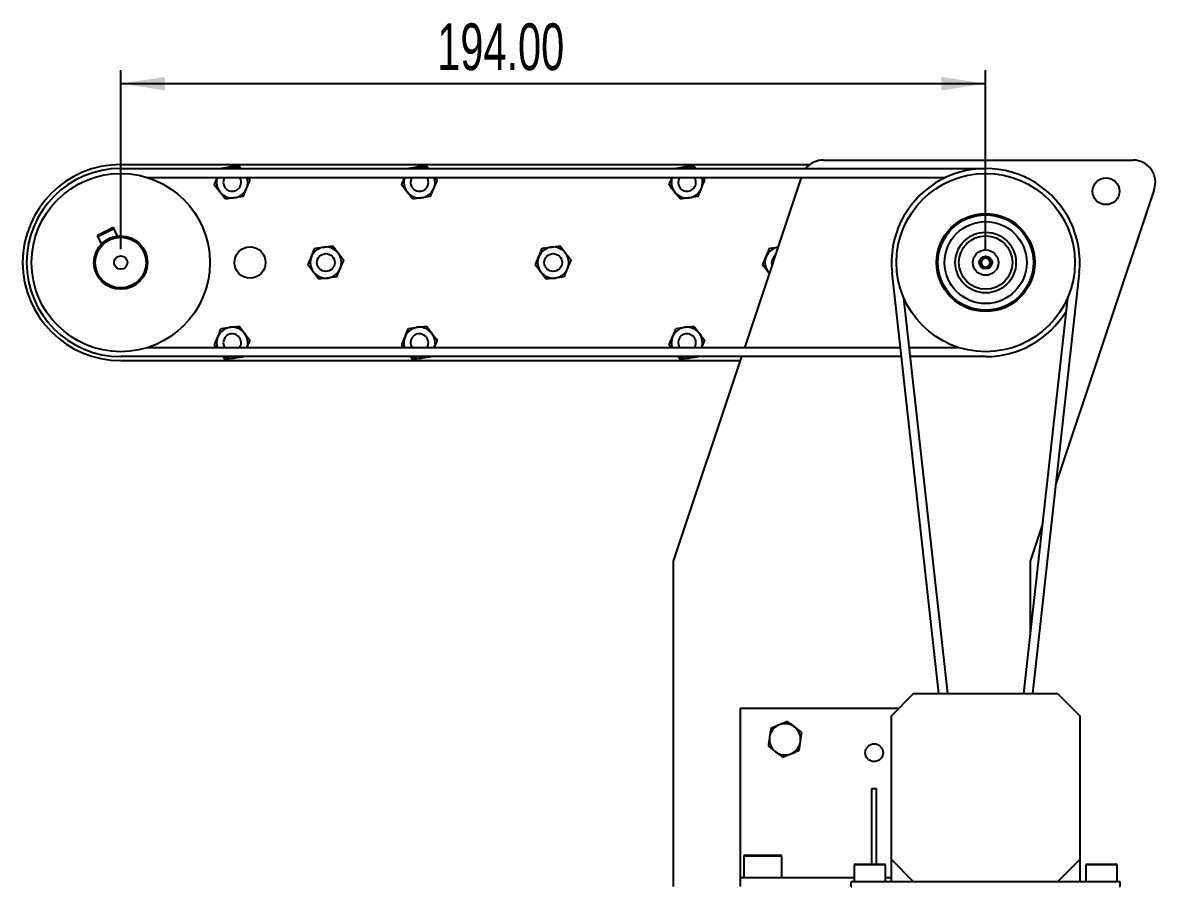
# Model space of a CAD drawing. Header units: millimetres. Extents: x -213 to 452, y 0 to 414.
# Drawn here: x 245.9 to 330.5, y 341.7 to 406.3 of the extents above; entities that cross this region are included whole.
import ezdxf

# ---------------------------------------------------------------- set-up
doc = ezdxf.new("R2010")
doc.units = ezdxf.units.MM
doc.layers.add('BANVE', color=7, linetype='Continuous', lineweight=25)
doc.styles.add('SLDTEXTSTYLE2', font='TXT', dxfattribs={"width": 0.663})
doc.dimstyles.new('SLDDIMSTYLE1', dxfattribs={"dimtxt": 3.5, "dimasz": 3.302, "dimexe": 0, "dimexo": 0.0625, "dimgap": 0.875, "dimtad": 1, "dimlfac": 3, "dimrnd": 1e-09, "dimzin": 4, "dimdsep": 46, "dimtxsty": 'SLDTEXTSTYLE2', "dimsah": 1, "dimcen": 0.09, "dimadec": 0, "dimazin": 1, "dimtfac": 1, "dimtofl": 0, "dimtmove": 0, "dimatfit": 3, "dimfxl": 0, "dimfrac": 2, "dimtolj": 1, "dimtzin": 12, "dimarcsym": 0})

# ---------------------------------------------------------------- blocks, each defined once
blk = doc.blocks.new('_D')
at = {"layer": 'BANVE'}
for p, q in [((253.196, 389.322), (253.196, 402.708)), ((317.862, 389.322), (317.862, 402.708)), ((253.196, 401.708), (317.862, 401.708))]:
    blk.add_line(p, q, dxfattribs=at)
for points in [[(253.196, 401.708), (256.498, 401.2), (256.498, 402.216)], [(317.862, 401.708), (314.56, 402.216), (314.56, 401.2)]]:
    blk.add_solid(points, dxfattribs=at)
at = {"layer": 'BANVE', "insert": (276.861, 406.219), "char_height": 3.5, "attachment_point": 1, "style": 'SLDTEXTSTYLE2'}
blk.add_mtext('194.00', dxfattribs=at)

msp = doc.modelspace()

# ---------------------------------------------------------------- linework, layer by layer
at = {"color": 7, "linetype": 'Continuous', "lineweight": 25}
for p, q in [((253.1955, 395.6558), (304.7301, 395.6558)), ((262.0449, 395.5668), (262.2041, 395.3591)), ((276.0449, 395.5668), (276.2041, 395.3591)), ((296.0449, 395.5668), (296.2041, 395.3591)), ((305.7301, 395.9891), (328.8831, 395.9891)), ((253.1955, 395.3591), (317.8622, 395.3591)), ((255.1621, 394.6924), (314.8726, 394.6924)), ((260.7092, 395.3915), (261.377, 395.4792)), ((262.7153, 394.6924), (262.8645, 394.4978)), ((274.7092, 395.3915), (275.377, 395.4792)), ((276.7153, 394.6924), (276.8645, 394.4978)), ((294.7092, 395.3915), (295.377, 395.4792)), ((296.7153, 394.6924), (296.8645, 394.4978)), ((299.8499, 381.9524), (304.0966, 394.6924)), ((261.0128, 393.078), (260.603, 393.6126)), ((262.3485, 393.2534), (261.6807, 393.1657)), ((275.0128, 393.078), (274.603, 393.6126)), ((276.3485, 393.2534), (275.6807, 393.1657)), ((295.0128, 393.078), (294.603, 393.6126)), ((296.3485, 393.2534), (295.6807, 393.1657)), ((330.4643, 393.7954), (323.0962, 371.6912)), ((252.6422, 390.9489), (251.4467, 390.3586)), ((251.491, 390.269), (252.6865, 390.8593)), ((252.9585, 390.3084), (252.6422, 390.9489)), ((251.763, 389.7181), (251.4467, 390.3586)), ((269.0449, 389.5668), (269.4547, 389.0323)), ((286.0449, 389.5668), (286.4547, 389.0323)), ((267.7092, 389.3915), (268.377, 389.4792)), ((284.7092, 389.3915), (285.377, 389.4792)), ((301.7092, 389.3915), (302.377, 389.4792)), ((301.8622, 388.3224), (301.8997, 388.1018)), ((317.5288, 388.5149), (317.8622, 388.7073)), ((317.5288, 388.13), (317.5288, 388.5149)), ((317.8622, 387.9375), (317.5288, 388.13)), ((317.8622, 388.7073), (318.1955, 388.5149)), ((318.1955, 388.13), (317.8622, 387.9375)), ((318.1955, 388.5149), (318.1955, 388.13)), ((268.0128, 387.078), (267.603, 387.6126)), ((269.3485, 387.2534), (268.6807, 387.1657)), ((285.0128, 387.078), (284.603, 387.6126)), ((286.3485, 387.2534), (285.6807, 387.1657)), ((301.603, 387.6126), (301.6997, 387.5017)), ((301.6962, 387.4911), (301.603, 387.6126)), ((314.3598, 356.0891), (310.8684, 387.5462)), ((324.8559, 387.5462), (321.3646, 356.0891)), ((315.0305, 356.0891), (311.748, 385.6652)), ((323.9764, 385.6652), (320.6938, 356.0891)), ((260.7092, 383.3915), (261.377, 383.4792)), ((262.0449, 383.5668), (262.4547, 383.0323)), ((274.7092, 383.3915), (275.377, 383.4792)), ((276.0449, 383.5668), (276.4547, 383.0323)), ((294.7092, 383.3915), (295.377, 383.4792)), ((296.0449, 383.5668), (296.4547, 383.0323)), ((311.4893, 381.9524), (255.1621, 381.9524)), ((260.3232, 381.9774), (260.1931, 382.1471)), ((274.3232, 381.9774), (274.1931, 382.1471)), ((294.3232, 381.9774), (294.1931, 382.1471)), ((315.8956, 381.9524), (312.16, 381.9524)), ((311.5633, 381.2858), (253.1955, 381.2858)), ((261.0128, 381.078), (260.8666, 381.2687)), ((262.3485, 381.2534), (261.6807, 381.1657)), ((275.0128, 381.078), (274.8666, 381.2687)), ((276.3485, 381.2534), (275.6807, 381.1657)), ((294.5288, 365.9891), (299.6277, 381.2858)), ((295.0128, 381.078), (294.8666, 381.2687)), ((296.3485, 381.2534), (295.6807, 381.1657)), ((317.8622, 381.2858), (312.234, 381.2858)), ((253.1955, 380.9891), (299.5288, 380.9891)), ((322.0906, 368.6744), (321.1955, 365.9891)), ((294.5288, 341.6558), (294.5288, 365.9891)), ((321.1955, 365.9891), (321.1955, 360.6095)), ((310.8122, 354.4224), (312.4788, 356.0891)), ((312.4788, 356.0891), (323.2455, 356.0891)), ((323.2455, 356.0891), (324.9122, 354.4224)), ((299.5288, 354.9891), (311.3788, 354.9891)), ((299.5288, 342.3224), (299.5288, 354.9891)), ((310.8122, 343.6558), (310.8122, 354.4224)), ((324.9122, 354.4224), (324.9122, 343.6558)), ((301.7941, 353.4768), (301.7056, 352.8091)), ((304.1072, 353.1702), (303.5732, 353.5807)), ((303.9302, 351.8347), (304.0187, 352.5025)), ((301.6171, 352.1414), (302.1511, 351.7308)), ((309.3622, 343.3224), (309.3622, 348.9891)), ((309.3622, 348.9891), (309.6955, 348.9891)), ((309.6955, 343.3224), (309.6955, 348.9891)), ((299.7788, 343.9058), (299.7788, 342.3224)), ((299.8622, 343.9891), (302.5288, 343.9891)), ((302.6122, 342.3224), (302.6122, 343.9058)), ((308.0288, 343.2558), (308.0288, 341.9891)), ((308.0955, 343.3224), (310.2955, 343.3224)), ((310.3622, 341.9891), (310.3622, 343.2558)), ((312.4788, 341.9891), (310.8122, 343.6558)), ((310.8122, 341.9891), (310.8122, 343.6558)), ((324.9122, 343.6558), (323.2455, 341.9891)), ((324.9122, 343.6558), (324.9122, 341.9891)), ((325.3622, 343.2558), (325.3622, 341.9891)), ((325.4288, 343.3224), (327.6288, 343.3224)), ((327.6955, 341.9891), (327.6955, 343.2558)), ((299.5288, 341.6558), (299.5288, 342.3224)), ((299.5288, 342.3224), (308.0288, 342.3224)), ((310.3622, 342.3224), (310.8122, 342.3224)), ((307.8122, 341.6558), (307.8122, 341.9891)), ((312.4788, 341.9891), (307.8122, 341.9891)), ((307.8122, 341.6558), (307.8622, 341.6558)), ((323.2455, 341.9891), (312.4788, 341.9891)), ((327.9122, 341.9891), (323.2455, 341.9891)), ((327.8622, 341.6558), (327.9122, 341.6558)), ((327.9122, 341.6558), (327.9122, 341.9891))]:
    msp.add_line(p, q, dxfattribs=at)
at = {"color": 8, "linetype": 'Continuous', "lineweight": 25}
for p, q in [((302.6122, 343.9058), (299.7788, 343.9058)), ((310.3622, 343.2558), (308.0288, 343.2558)), ((327.6955, 343.2558), (325.3622, 343.2558))]:
    msp.add_line(p, q, dxfattribs=at)
at = {"color": 7, "linetype": 'Continuous', "lineweight": 25, "flags": 128}
for points in [[(260.9743, 394.6924), (260.9129, 394.5776), (260.8622, 394.3224)], [(274.9743, 394.6924), (274.9129, 394.5776), (274.8622, 394.3224)], [(294.9743, 394.6924), (294.9129, 394.5776), (294.8622, 394.3224)], [(260.8622, 382.3224), (260.9129, 382.0673), (260.9743, 381.9524)], [(274.8622, 382.3224), (274.9129, 382.0673), (274.9743, 381.9524)], [(294.8622, 382.3224), (294.9129, 382.0673), (294.9743, 381.9524)]]:
    msp.add_lwpolyline(points, dxfattribs=at)
at = {"color": 7, "linetype": 'Continuous', "lineweight": 25}
for centre, radius in [((253.1955, 388.3224), 6.6667), ((317.8622, 388.3224), 6.6667), ((326.8622, 393.6558), 1), ((317.8622, 388.3224), 3.6667), ((317.8622, 388.3224), 3.5667), ((317.8622, 388.3224), 3.0667), ((317.8622, 388.3224), 2.2667), ((253.1955, 388.3224), 2), ((253.1955, 388.3224), 1.9), ((317.8622, 388.3224), 2), ((253.1955, 388.3224), 0.5), ((262.8622, 388.3224), 1.1667), ((268.5288, 388.3224), 0.6667), ((285.5288, 388.3224), 0.6667), ((317.8622, 388.3224), 0.95), ((317.8622, 388.3224), 0.475), ((309.5288, 351.6558), 0.6667)]:
    msp.add_circle(centre, radius, dxfattribs=at)
for centre, radius, start, end in [((253.1955, 388.3224), 7.3333, 90, 270), ((305.7301, 394.3224), 1.6667, 90, 141.537667), ((328.8831, 394.3224), 1.6667, 341.565051, 90), ((253.1955, 388.3224), 7.0367, 90, 270), ((261.5288, 394.3224), 1.1667, 161.509775, 217.477326), ((261.5288, 394.3224), 0.6667, 180, 33.710715), ((261.5288, 394.3224), 1.1667, 97.477326, 117.305721), ((261.5288, 394.3224), 1.1667, 62.694279, 97.477326), ((261.5288, 394.3224), 1.1667, 337.477326, 18.490225), ((275.5288, 394.3224), 1.1667, 161.509775, 217.477326), ((275.5288, 394.3224), 0.6667, 180, 33.710715), ((275.5288, 394.3224), 1.1667, 97.477326, 117.305721), ((275.5288, 394.3224), 1.1667, 62.694279, 97.477326), ((275.5288, 394.3224), 1.1667, 337.477326, 18.490225), ((295.5288, 394.3224), 1.1667, 161.509775, 217.477326), ((295.5288, 394.3224), 0.6667, 180, 33.710715), ((295.5288, 394.3224), 1.1667, 97.477326, 117.305721), ((295.5288, 394.3224), 1.1667, 62.694279, 97.477326), ((295.5288, 394.3224), 1.1667, 337.477326, 18.490225), ((317.8622, 388.3224), 7.0367, 353.66683, 186.33317), ((261.5288, 394.3224), 1.1667, 277.477326, 337.477326), ((275.5288, 394.3224), 1.1667, 277.477326, 337.477326), ((295.5288, 394.3224), 1.1667, 277.477326, 337.477326), ((261.5288, 394.3224), 1.1667, 217.477326, 277.477326), ((275.5288, 394.3224), 1.1667, 217.477326, 277.477326), ((295.5288, 394.3224), 1.1667, 217.477326, 277.477326), ((268.5288, 388.3224), 1.1667, 157.477326, 217.477326), ((268.5288, 388.3224), 1.1667, 97.477326, 157.477326), ((268.5288, 388.3224), 1.1667, 37.477326, 97.477326), ((268.5288, 388.3224), 1.1667, 337.477326, 37.477326), ((285.5288, 388.3224), 1.1667, 157.477326, 217.477326), ((285.5288, 388.3224), 1.1667, 97.477326, 157.477326), ((285.5288, 388.3224), 1.1667, 37.477326, 97.477326), ((285.5288, 388.3224), 1.1667, 337.477326, 37.477326), ((302.5288, 388.3224), 1.1667, 157.477326, 217.477326), ((302.5288, 388.3224), 1.1667, 97.477326, 157.477326), ((302.5288, 388.3224), 0.6667, 123.803807, 180), ((268.5288, 388.3224), 1.1667, 277.477326, 337.477326), ((285.5288, 388.3224), 1.1667, 277.477326, 337.477326), ((317.8622, 388.3224), 0.3333, 120, 180), ((317.8622, 388.3224), 0.3333, 180, 240), ((317.8622, 388.3224), 0.3333, 60, 120), ((317.8622, 388.3224), 0.3333, 240, 300), ((317.8622, 388.3224), 0.3333, 0, 60), ((317.8622, 388.3224), 0.3333, 300, 0), ((268.5288, 388.3224), 1.1667, 217.477326, 277.477326), ((285.5288, 388.3224), 1.1667, 217.477326, 277.477326), ((317.8622, 388.3224), 7.0367, 270, 328.524907), ((261.5288, 382.3224), 1.1667, 97.477326, 157.477326), ((261.5288, 382.3224), 0.6667, 326.289285, 180), ((261.5288, 382.3224), 1.1667, 37.477326, 97.477326), ((261.5288, 382.3224), 1.1667, 341.509775, 37.477326), ((275.5288, 382.3224), 1.1667, 97.477326, 157.477326), ((275.5288, 382.3224), 0.6667, 326.289285, 180), ((275.5288, 382.3224), 1.1667, 37.477326, 97.477326), ((275.5288, 382.3224), 1.1667, 341.509775, 37.477326), ((295.5288, 382.3224), 1.1667, 97.477326, 157.477326), ((295.5288, 382.3224), 0.6667, 326.289285, 180), ((295.5288, 382.3224), 1.1667, 37.477326, 97.477326), ((295.5288, 382.3224), 1.1667, 341.509775, 37.477326), ((261.5288, 382.3224), 1.1667, 157.477326, 198.490225), ((275.5288, 382.3224), 1.1667, 157.477326, 198.490225), ((295.5288, 382.3224), 1.1667, 157.477326, 198.490225), ((261.5288, 382.3224), 1.1667, 242.694279, 277.477326), ((261.5288, 382.3224), 1.1667, 277.477326, 297.305721), ((275.5288, 382.3224), 1.1667, 242.694279, 277.477326), ((275.5288, 382.3224), 1.1667, 277.477326, 297.305721), ((295.5288, 382.3224), 1.1667, 242.694279, 277.477326), ((295.5288, 382.3224), 1.1667, 277.477326, 297.305721), ((302.8622, 352.6558), 1.1667, 112.448281, 172.448281), ((302.8622, 352.6558), 1.1667, 52.448281, 112.448281), ((302.8622, 352.6558), 1.1667, 352.448281, 52.448281), ((302.8622, 352.6558), 1.1667, 172.448281, 232.448281), ((302.8622, 352.6558), 1.1667, 292.448281, 352.448281), ((302.8622, 352.6558), 1.1667, 232.448281, 292.448281), ((299.8622, 343.9058), 0.0833, 90, 180), ((302.5288, 343.9058), 0.0833, 0, 90), ((308.0955, 343.2558), 0.0667, 90, 180), ((310.2955, 343.2558), 0.0667, 0, 90), ((325.4288, 343.2558), 0.0667, 90, 180), ((327.6288, 343.2558), 0.0667, 0, 90)]:
    msp.add_arc(centre, radius, start, end, dxfattribs=at)
for points, knots in [([(261.377, 395.4792), (261.3928, 395.4813), (261.6184, 395.5109), (261.8394, 395.5399), (262.0449, 395.5668)], [0, 0, 0, 0, 0.0701742, 1, 1, 1, 1]), ([(275.377, 395.4792), (275.3928, 395.4813), (275.6184, 395.5109), (275.8394, 395.5399), (276.0449, 395.5668)], [0, 0, 0, 0, 0.0701742, 1, 1, 1, 1]), ([(295.377, 395.4792), (295.3928, 395.4813), (295.6184, 395.5109), (295.8394, 395.5399), (296.0449, 395.5668)], [0, 0, 0, 0, 0.0701742, 1, 1, 1, 1]), ([(260.1931, 394.1471), (260.2148, 394.1993), (260.2885, 394.3772), (260.3651, 394.5619), (260.4193, 394.6924)], [0, 0, 0, 0, 0.293598, 1, 1, 1, 1]), ([(274.1931, 394.1471), (274.2148, 394.1993), (274.2885, 394.3772), (274.3651, 394.5619), (274.4193, 394.6924)], [0, 0, 0, 0, 0.293598, 1, 1, 1, 1]), ([(294.1931, 394.1471), (294.2148, 394.1993), (294.2885, 394.3772), (294.3651, 394.5619), (294.4193, 394.6924)], [0, 0, 0, 0, 0.29359804, 1, 1, 1, 1]), ([(260.603, 393.6126), (260.5933, 393.6253), (260.4549, 393.8058), (260.3192, 393.9827), (260.1931, 394.1471)], [0, 0, 0, 0, 0.0701742, 1, 1, 1, 1]), ([(262.3485, 393.2534), (262.3702, 393.3056), (262.4543, 393.5084), (262.5416, 393.7191), (262.6065, 393.8756)], [0, 0, 0, 0, 0.2575513, 1, 1, 1, 1]), ([(262.6065, 393.8756), (262.63, 393.9321), (262.7173, 394.1427), (262.8023, 394.3478), (262.8645, 394.4978)], [0, 0, 0, 0, 0.2686336, 1, 1, 1, 1]), ([(274.603, 393.6126), (274.5933, 393.6253), (274.4549, 393.8058), (274.3192, 393.9827), (274.1931, 394.1471)], [0, 0, 0, 0, 0.0701742, 1, 1, 1, 1]), ([(276.3485, 393.2534), (276.3702, 393.3056), (276.4543, 393.5084), (276.5416, 393.7191), (276.6065, 393.8756)], [0, 0, 0, 0, 0.2575513, 1, 1, 1, 1]), ([(276.6065, 393.8756), (276.63, 393.9321), (276.7173, 394.1427), (276.8023, 394.3478), (276.8645, 394.4978)], [0, 0, 0, 0, 0.2686336, 1, 1, 1, 1]), ([(294.603, 393.6126), (294.5933, 393.6253), (294.4549, 393.8058), (294.3192, 393.9827), (294.1931, 394.1471)], [0, 0, 0, 0, 0.0701742, 1, 1, 1, 1]), ([(296.3485, 393.2534), (296.3702, 393.3056), (296.4543, 393.5084), (296.5416, 393.7191), (296.6065, 393.8756)], [0, 0, 0, 0, 0.2575513, 1, 1, 1, 1]), ([(296.6065, 393.8756), (296.63, 393.9321), (296.7173, 394.1427), (296.8023, 394.3478), (296.8645, 394.4978)], [0, 0, 0, 0, 0.2686336, 1, 1, 1, 1]), ([(261.6807, 393.1657), (261.6648, 393.1636), (261.4393, 393.134), (261.2183, 393.105), (261.0128, 393.078)], [0, 0, 0, 0, 0.0701742, 1, 1, 1, 1]), ([(275.6807, 393.1657), (275.6648, 393.1636), (275.4393, 393.134), (275.2183, 393.105), (275.0128, 393.078)], [0, 0, 0, 0, 0.0701742, 1, 1, 1, 1]), ([(295.6807, 393.1657), (295.6648, 393.1636), (295.4393, 393.134), (295.2183, 393.105), (295.0128, 393.078)], [0, 0, 0, 0, 0.0701742, 1, 1, 1, 1]), ([(268.377, 389.4792), (268.3928, 389.4813), (268.6184, 389.5109), (268.8394, 389.5399), (269.0449, 389.5668)], [0, 0, 0, 0, 0.0701742, 1, 1, 1, 1]), ([(285.377, 389.4792), (285.3928, 389.4813), (285.6184, 389.5109), (285.8394, 389.5399), (286.0449, 389.5668)], [0, 0, 0, 0, 0.0701742, 1, 1, 1, 1]), ([(267.1931, 388.1471), (267.2148, 388.1994), (267.2989, 388.4022), (267.3863, 388.6129), (267.4512, 388.7693)], [0, 0, 0, 0, 0.2575513, 1, 1, 1, 1]), ([(267.4512, 388.7693), (267.4746, 388.8259), (267.5619, 389.0365), (267.647, 389.2416), (267.7092, 389.3915)], [0, 0, 0, 0, 0.2686336, 1, 1, 1, 1]), ([(269.4547, 389.0323), (269.4644, 389.0196), (269.6028, 388.8391), (269.7384, 388.6622), (269.8645, 388.4978)], [0, 0, 0, 0, 0.0701742, 1, 1, 1, 1]), ([(284.1931, 388.1471), (284.2148, 388.1994), (284.2989, 388.4022), (284.3863, 388.6129), (284.4512, 388.7693)], [0, 0, 0, 0, 0.2575513, 1, 1, 1, 1]), ([(284.4512, 388.7693), (284.4746, 388.8259), (284.5619, 389.0365), (284.647, 389.2416), (284.7092, 389.3915)], [0, 0, 0, 0, 0.2686336, 1, 1, 1, 1]), ([(286.4547, 389.0323), (286.4644, 389.0196), (286.6028, 388.8391), (286.7384, 388.6622), (286.8645, 388.4978)], [0, 0, 0, 0, 0.0701742, 1, 1, 1, 1]), ([(301.1931, 388.1471), (301.2148, 388.1994), (301.2989, 388.4022), (301.3863, 388.6129), (301.4512, 388.7693)], [0, 0, 0, 0, 0.2575513, 1, 1, 1, 1]), ([(301.4512, 388.7693), (301.4746, 388.8259), (301.5619, 389.0365), (301.647, 389.2416), (301.7092, 389.3915)], [0, 0, 0, 0, 0.2686336, 1, 1, 1, 1]), ([(267.603, 387.6126), (267.5933, 387.6253), (267.4549, 387.8058), (267.3192, 387.9827), (267.1931, 388.1471)], [0, 0, 0, 0, 0.0701742, 1, 1, 1, 1]), ([(269.3485, 387.2534), (269.3702, 387.3056), (269.4543, 387.5084), (269.5416, 387.7191), (269.6065, 387.8756)], [0, 0, 0, 0, 0.2575513, 1, 1, 1, 1]), ([(269.6065, 387.8756), (269.63, 387.9321), (269.7173, 388.1427), (269.8023, 388.3478), (269.8645, 388.4978)], [0, 0, 0, 0, 0.2686336, 1, 1, 1, 1]), ([(284.603, 387.6126), (284.5933, 387.6253), (284.4549, 387.8058), (284.3192, 387.9827), (284.1931, 388.1471)], [0, 0, 0, 0, 0.0701742, 1, 1, 1, 1]), ([(286.3485, 387.2534), (286.3702, 387.3056), (286.4543, 387.5084), (286.5416, 387.7191), (286.6065, 387.8756)], [0, 0, 0, 0, 0.2575513, 1, 1, 1, 1]), ([(286.6065, 387.8756), (286.63, 387.9321), (286.7173, 388.1427), (286.8023, 388.3478), (286.8645, 388.4978)], [0, 0, 0, 0, 0.2686336, 1, 1, 1, 1]), ([(301.603, 387.6126), (301.5933, 387.6253), (301.4549, 387.8058), (301.3192, 387.9827), (301.1931, 388.1471)], [0, 0, 0, 0, 0.0701742, 1, 1, 1, 1]), ([(268.6807, 387.1657), (268.6648, 387.1636), (268.4393, 387.134), (268.2183, 387.105), (268.0128, 387.078)], [0, 0, 0, 0, 0.0701742, 1, 1, 1, 1]), ([(285.6807, 387.1657), (285.6648, 387.1636), (285.4393, 387.134), (285.2183, 387.105), (285.0128, 387.078)], [0, 0, 0, 0, 0.0701742, 1, 1, 1, 1]), ([(260.4512, 382.7693), (260.4746, 382.8259), (260.5619, 383.0365), (260.647, 383.2416), (260.7092, 383.3915)], [0, 0, 0, 0, 0.2686336, 1, 1, 1, 1]), ([(261.377, 383.4792), (261.3928, 383.4813), (261.6184, 383.5109), (261.8394, 383.5399), (262.0449, 383.5668)], [0, 0, 0, 0, 0.0701742, 1, 1, 1, 1]), ([(262.4547, 383.0323), (262.4644, 383.0196), (262.6028, 382.8391), (262.7384, 382.6622), (262.8645, 382.4978)], [0, 0, 0, 0, 0.0701742, 1, 1, 1, 1]), ([(274.4512, 382.7693), (274.4746, 382.8259), (274.5619, 383.0365), (274.647, 383.2416), (274.7092, 383.3915)], [0, 0, 0, 0, 0.2686336, 1, 1, 1, 1]), ([(275.377, 383.4792), (275.3928, 383.4813), (275.6184, 383.5109), (275.8394, 383.5399), (276.0449, 383.5668)], [0, 0, 0, 0, 0.0701742, 1, 1, 1, 1]), ([(276.4547, 383.0323), (276.4644, 383.0196), (276.6028, 382.8391), (276.7384, 382.6622), (276.8645, 382.4978)], [0, 0, 0, 0, 0.0701742, 1, 1, 1, 1]), ([(294.4512, 382.7693), (294.4746, 382.8259), (294.5619, 383.0365), (294.647, 383.2416), (294.7092, 383.3915)], [0, 0, 0, 0, 0.2686336, 1, 1, 1, 1]), ([(295.377, 383.4792), (295.3928, 383.4813), (295.6184, 383.5109), (295.8394, 383.5399), (296.0449, 383.5668)], [0, 0, 0, 0, 0.0701742, 1, 1, 1, 1]), ([(296.4547, 383.0323), (296.4644, 383.0196), (296.6028, 382.8391), (296.7384, 382.6622), (296.8645, 382.4978)], [0, 0, 0, 0, 0.0701742, 1, 1, 1, 1]), ([(260.1931, 382.1471), (260.2148, 382.1994), (260.2989, 382.4022), (260.3863, 382.6129), (260.4512, 382.7693)], [0, 0, 0, 0, 0.2575513, 1, 1, 1, 1]), ([(262.6384, 381.9524), (262.6512, 381.9833), (262.7278, 382.1681), (262.8024, 382.3479), (262.8645, 382.4978)], [0, 0, 0, 0, 0.1670218, 1, 1, 1, 1]), ([(274.1931, 382.1471), (274.2148, 382.1994), (274.2989, 382.4022), (274.3863, 382.6129), (274.4512, 382.7693)], [0, 0, 0, 0, 0.2575513, 1, 1, 1, 1]), ([(276.6384, 381.9524), (276.6512, 381.9833), (276.7278, 382.1681), (276.8024, 382.3479), (276.8645, 382.4978)], [0, 0, 0, 0, 0.1670218, 1, 1, 1, 1]), ([(294.1931, 382.1471), (294.2148, 382.1994), (294.2989, 382.4022), (294.3863, 382.6129), (294.4512, 382.7693)], [0, 0, 0, 0, 0.2575513, 1, 1, 1, 1]), ([(296.6384, 381.9524), (296.6512, 381.9833), (296.7278, 382.1681), (296.8024, 382.3479), (296.8645, 382.4978)], [0, 0, 0, 0, 0.16702183, 1, 1, 1, 1]), ([(261.6807, 381.1657), (261.6648, 381.1636), (261.4393, 381.134), (261.2183, 381.105), (261.0128, 381.078)], [0, 0, 0, 0, 0.0701742, 1, 1, 1, 1]), ([(275.6807, 381.1657), (275.6648, 381.1636), (275.4393, 381.134), (275.2183, 381.105), (275.0128, 381.078)], [0, 0, 0, 0, 0.0701742, 1, 1, 1, 1]), ([(295.6807, 381.1657), (295.6648, 381.1636), (295.4393, 381.134), (295.2183, 381.105), (295.0128, 381.078)], [0, 0, 0, 0, 0.0701742, 1, 1, 1, 1]), ([(302.4167, 353.734), (302.3699, 353.7147), (302.1593, 353.6277), (301.9539, 353.5429), (301.7941, 353.4768)], [0, 0, 0, 0, 0.2218685, 1, 1, 1, 1]), ([(303.0392, 353.9912), (302.999, 353.9746), (302.7964, 353.8909), (302.5856, 353.8039), (302.4167, 353.734)], [0, 0, 0, 0, 0.1982747, 1, 1, 1, 1]), ([(303.5732, 353.5807), (303.5606, 353.5904), (303.3802, 353.7291), (303.2035, 353.8649), (303.0392, 353.9912)], [0, 0, 0, 0, 0.0701742, 1, 1, 1, 1]), ([(304.0187, 352.5025), (304.0208, 352.5183), (304.0507, 352.7438), (304.08, 352.9647), (304.1072, 353.1702)], [0, 0, 0, 0, 0.0701742, 1, 1, 1, 1]), ([(301.7056, 352.8091), (301.7035, 352.7933), (301.6736, 352.5678), (301.6443, 352.3468), (301.6171, 352.1414)], [0, 0, 0, 0, 0.0701742, 1, 1, 1, 1]), ([(302.1511, 351.7308), (302.1638, 351.7211), (302.3441, 351.5825), (302.5208, 351.4466), (302.6851, 351.3203)], [0, 0, 0, 0, 0.0701742, 1, 1, 1, 1]), ([(302.6851, 351.3203), (302.8449, 351.3863), (303.0503, 351.4712), (303.2609, 351.5582), (303.3077, 351.5775)], [0, 0, 0, 0, 0.7781315, 1, 1, 1, 1]), ([(303.3077, 351.5775), (303.4766, 351.6473), (303.6874, 351.7344), (303.89, 351.8181), (303.9302, 351.8347)], [0, 0, 0, 0, 0.8017253, 1, 1, 1, 1])]:
    msp.add_open_spline(points, degree=3, knots=knots, dxfattribs=at)

# ---------------------------------------------------------------- dimensions: what is measured, and where the dimension line sits
at = {"layer": 'BANVE'}
dim = msp.add_linear_dim(base=(317.8622, 401.7077), p1=(253.1955, 388.3224), p2=(317.8622, 388.3224), dimstyle='SLDDIMSTYLE1', dxfattribs=at)
dim.commit()
dim.dimension.update_dxf_attribs({"geometry": '_D', "text_midpoint": (283.8002, 401.7077), "dimtype": 160})

doc.saveas('drawing.dxf')
